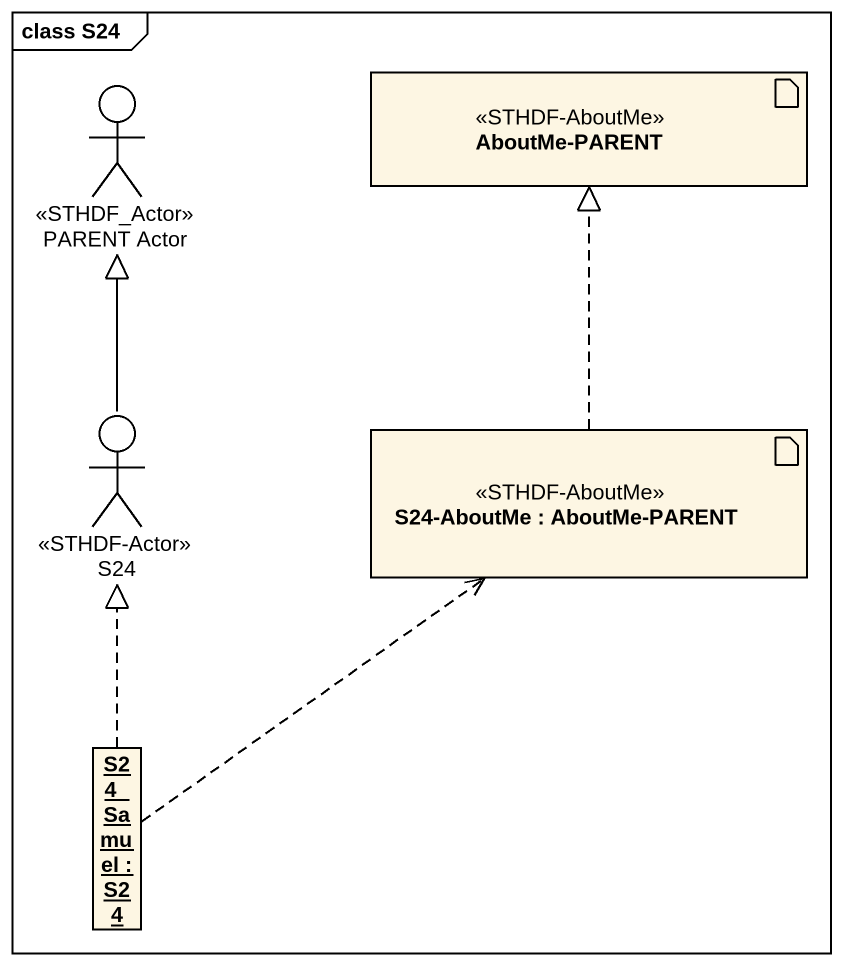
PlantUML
@startuml
mainframe class S24
allowmixing
hide circle
hide empty members
actor "PARENT Actor" as PARENT_Actor <<STHDF_Actor>>
artifact "AboutMe-PARENT" as AboutMe_PARENT <<STHDF-AboutMe>>
actor S24 <<STHDF-Actor>>
artifact "S24-AboutMe : AboutMe-PARENT" as S24_AboutMe <<STHDF-AboutMe>>
object "S24_Samuel : S24" as S24_Samuel
S24 -up-|> PARENT_Actor
S24_AboutMe .up.|> AboutMe_PARENT
S24_Samuel .up.|> S24
S24_Samuel .up.> S24_AboutMe
@enduml
